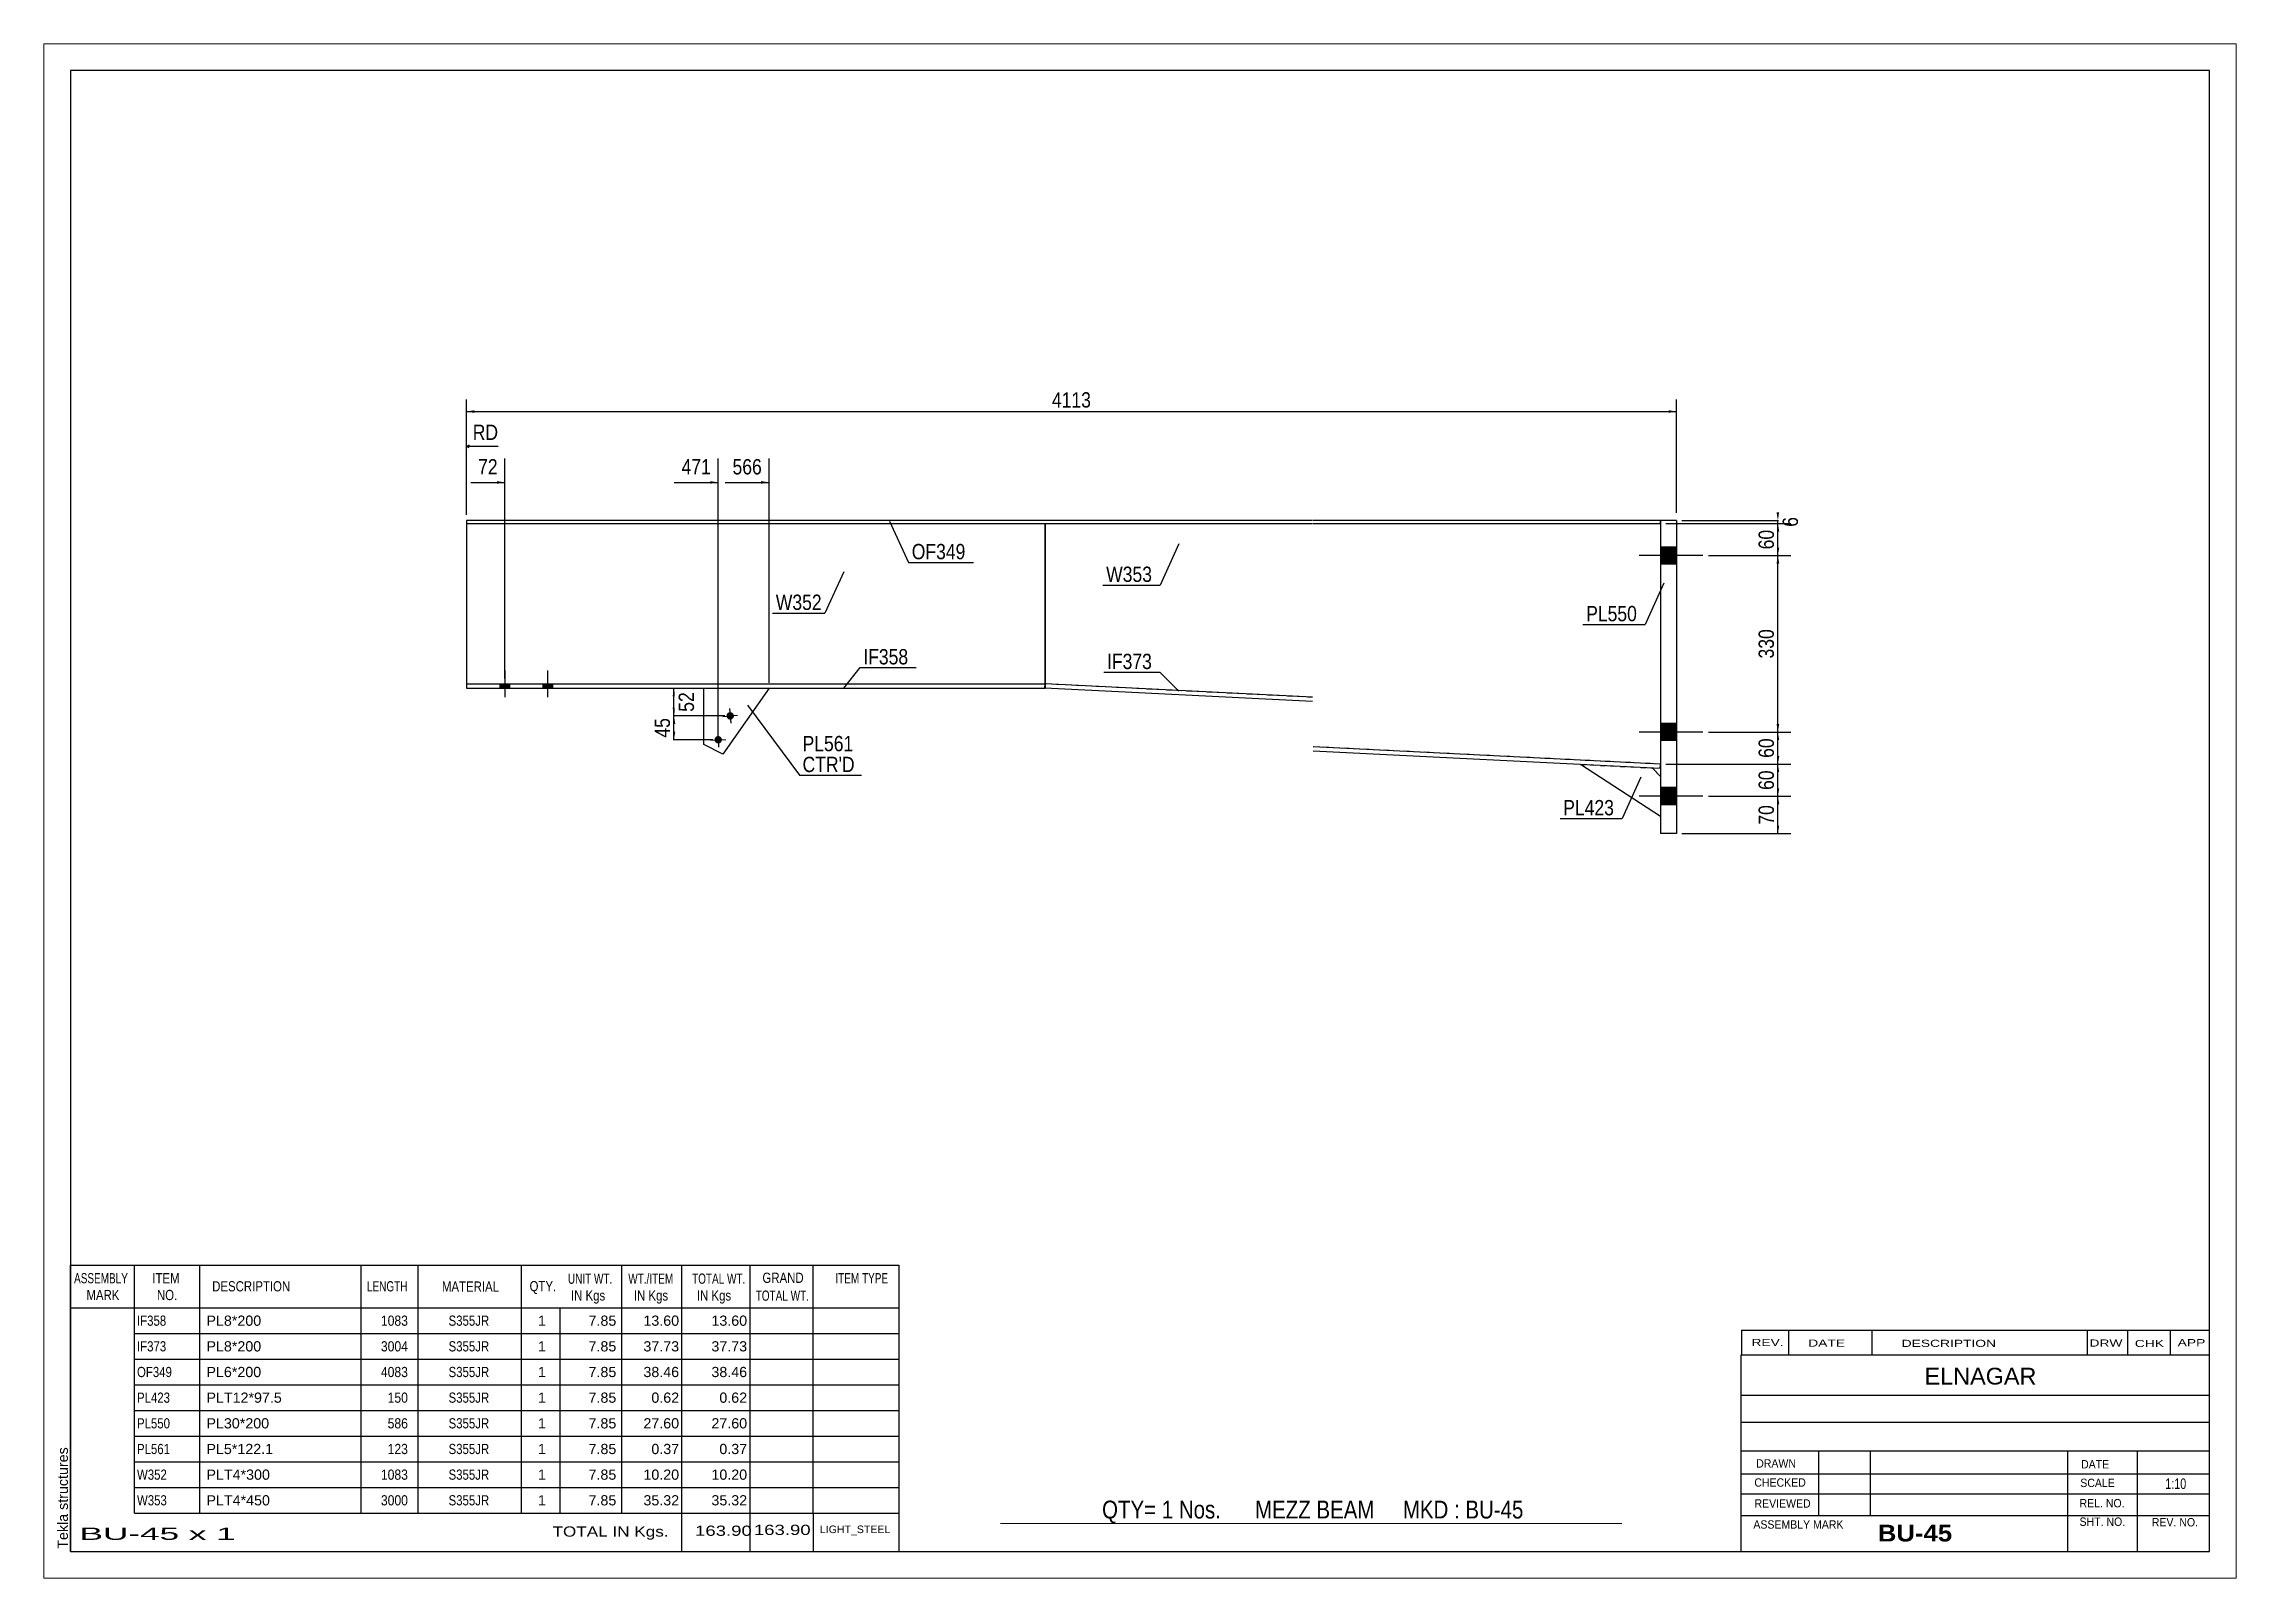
# Paper-space layout 'Layout1' of a CAD drawing. Header units: millimetres. Extents: x 0 to 410, y 0 to 287.
# The model-space entities are those that its viewports show. They can reach past a viewport. Long polylines and large blocks are cut down to what shows.
import ezdxf

# ---------------------------------------------------------------- set-up
doc = ezdxf.new("R2010")
doc.units = ezdxf.units.MM
doc.linetypes.add('DXK_LINE_DOT1', pattern=[1.8814, 0.9407, -0.9407])
doc.layers.add('Viewport layer', color=7, linetype='Continuous', plot=False)
doc.styles.add('Arial', font='ARIAL.TTF', dxfattribs={"height": 0.2})
doc.styles.add('Arial Bold', font='ARIALBD.TTF', dxfattribs={"height": 0.2})
doc.styles.add('Arial Narrow', font='ARIALN.TTF', dxfattribs={"height": 0.2})

# ---------------------------------------------------------------- blocks, each defined once
blk = doc.blocks.new('Unknown-627318083-1211')
at = {"color": 5, "linetype": 'Continuous'}
for p, q in [((325.98, 100.73), (-74.02, 100.73)), ((-74.02, 100.73), (-74.02, -176.27)), ((325.98, -176.27), (325.98, 100.73)), ((-74.02, -176.27), (325.98, -176.27))]:
    blk.add_line(p, q, dxfattribs=at)
at = {"color": 174, "linetype": 'Continuous', "style": 'Arial'}
blk.add_text('Tekla structures', height=1.9102, rotation=90, dxfattribs=at).set_placement((-74.52, -175.77))
blk = doc.blocks.new('Part-627318083-1279 - 1232')
at = {"color": 2, "linetype": 'Continuous'}
for p, q in [((0, 16.6), (0, 16)), ((158.25, 16.6), (0, 16.6)), ((223.33, 16.6), (158.35, 16.6)), ((223.33, 16), (223.33, 16.6)), ((0, 16), (158.25, 16)), ((158.35, 16), (223.33, 16))]:
    blk.add_line(p, q, dxfattribs=at)
blk = doc.blocks.new('Part-627318083-1301 - 1232')
at = {"color": 2, "linetype": 'Continuous'}
blk.add_line((108.25, -14), (108.25, 16), dxfattribs=at)
at = {"color": 7, "linetype": 'DXK_LINE_DOT1'}
for p, q in [((108.25, 16), (158.25, 16)), ((158.35, 16), (223.33, 16)), ((223.33, 16), (223.33, -29)), ((158.25, -16.5), (108.25, -14)), ((223.33, -29), (158.35, -25.75))]:
    blk.add_line(p, q, dxfattribs=at)
blk = doc.blocks.new('Part-627318083-1323 - 1232')
at = {"color": 2, "linetype": 'Continuous'}
for p, q in [((0, -14), (0, -14.8)), ((0, -14), (108.25, -14)), ((0, -14.8), (108.25, -14.8)), ((108.25, -14), (108.25, -14.8))]:
    blk.add_line(p, q, dxfattribs=at)
blk = doc.blocks.new('Part-627318083-1345 - 1232')
at = {"color": 2, "linetype": 'Continuous'}
for p, q in [((108.21, -14.8), (108.25, -14)), ((158.25, -17.3), (108.21, -14.8)), ((158.25, -16.5), (108.25, -14)), ((223.33, -29), (158.35, -25.75)), ((223.29, -29.8), (158.35, -26.55)), ((223.29, -29.8), (223.33, -29))]:
    blk.add_line(p, q, dxfattribs=at)
blk = doc.blocks.new('Part-627318083-1367 - 1232')
at = {"color": 2, "linetype": 'Continuous'}
for p, q in [((226.33, 16.6), (223.33, 16.6)), ((223.33, 16.6), (223.33, -42)), ((226.33, 16.6), (226.33, -42)), ((226.33, -42), (223.33, -42))]:
    blk.add_line(p, q, dxfattribs=at)
blk = doc.blocks.new('Part-627318083-1389 - 1232')
at = {"color": 2, "linetype": 'Continuous'}
for p, q in [((223.33, -38.8), (208.35, -29.05)), ((221.83, -29.73), (223.33, -31.3))]:
    blk.add_line(p, q, dxfattribs=at)
at = {"color": 7, "linetype": 'DXK_LINE_DOT1'}
for p, q in [((208.35, -29.05), (221.83, -29.73)), ((223.33, -31.3), (223.33, -38.8))]:
    blk.add_line(p, q, dxfattribs=at)
blk = doc.blocks.new('Part-627318083-1442 - 1232')
at = {"color": 2, "linetype": 'Continuous'}
for p, q in [((44.42, -25.34), (44.42, -14.8)), ((56.63, -14.8), (47.99, -27.13)), ((47.99, -27.13), (44.42, -25.34))]:
    blk.add_line(p, q, dxfattribs=at)
at = {"color": 7, "linetype": 'DXK_LINE_DOT1'}
blk.add_line((44.42, -14.8), (56.63, -14.8), dxfattribs=at)
blk = doc.blocks.new('Part-627318083-1458 - 1232')
at = {"color": 2, "linetype": 'Continuous'}
for p, q in [((0, 16), (0, -14)), ((108.25, 16), (108.25, -14))]:
    blk.add_line(p, q, dxfattribs=at)
at = {"color": 7, "linetype": 'DXK_LINE_DOT1'}
for p, q in [((0, 16), (108.25, 16)), ((0, -14), (108.25, -14))]:
    blk.add_line(p, q, dxfattribs=at)
blk = doc.blocks.new('Bolt-627318083-1459 - 1232')
at = {"linetype": 'Continuous'}
for points in [[(6.35, -14.8), (8.15, -14.8), (8.15, -14), (6.35, -14)], [(6.35, -14.8), (8.15, -14.8), (8.15, -14), (6.35, -14)], [(14.35, -14.8), (16.15, -14.8), (16.15, -14), (14.35, -14)], [(14.35, -14.8), (16.15, -14.8), (16.15, -14), (14.35, -14)]]:
    blk.add_hatch(color=3, dxfattribs=at).paths.add_polyline_path(points)
at = {"color": 3, "linetype": 'Continuous'}
for p, q in [((7.25, -16.46), (7.25, -11.46)), ((7.25, -16.46), (7.25, -11.46)), ((15.25, -16.46), (15.25, -11.46)), ((15.25, -16.46), (15.25, -11.46)), ((6.35, -14.8), (6.35, -14)), ((6.35, -14.8), (6.35, -14)), ((8.15, -14.8), (8.15, -14)), ((8.15, -14.8), (8.15, -14)), ((14.35, -14.8), (14.35, -14)), ((14.35, -14.8), (14.35, -14)), ((16.15, -14.8), (16.15, -14)), ((16.15, -14.8), (16.15, -14))]:
    blk.add_line(p, q, dxfattribs=at)
blk = doc.blocks.new('Bolt-627318083-1460 - 1232')
at = {"linetype": 'Continuous'}
for points in [[(223.33, 11.6), (223.33, 8.4), (226.33, 8.4), (226.33, 11.6)], [(223.33, 11.6), (223.33, 8.4), (226.33, 8.4), (226.33, 11.6)], [(223.33, -21.4), (223.33, -24.6), (226.33, -24.6), (226.33, -21.4)], [(223.33, -21.4), (223.33, -24.6), (226.33, -24.6), (226.33, -21.4)], [(223.33, -33.4), (223.33, -36.6), (226.33, -36.6), (226.33, -33.4)], [(223.33, -33.4), (223.33, -36.6), (226.33, -36.6), (226.33, -33.4)]]:
    blk.add_hatch(color=3, dxfattribs=at).paths.add_polyline_path(points)
at = {"color": 3, "linetype": 'Continuous'}
for p, q in [((231.23, 10), (219.33, 10)), ((231.23, 10), (219.33, 10)), ((226.33, 11.6), (223.33, 11.6)), ((226.33, 11.6), (223.33, 11.6)), ((226.33, 8.4), (223.33, 8.4)), ((226.33, 8.4), (223.33, 8.4)), ((231.23, -23), (219.33, -23)), ((231.23, -23), (219.33, -23)), ((226.33, -21.4), (223.33, -21.4)), ((226.33, -21.4), (223.33, -21.4)), ((226.33, -24.6), (223.33, -24.6)), ((226.33, -24.6), (223.33, -24.6)), ((231.23, -35), (219.33, -35)), ((231.23, -35), (219.33, -35)), ((226.33, -33.4), (223.33, -33.4)), ((226.33, -33.4), (223.33, -33.4)), ((226.33, -36.6), (223.33, -36.6)), ((226.33, -36.6), (223.33, -36.6))]:
    blk.add_line(p, q, dxfattribs=at)
blk = doc.blocks.new('Bolt-627318083-1461 - 1232')
at = {"linetype": 'Continuous'}
blk.add_hatch(color=3, dxfattribs=at).paths.add_polyline_path([(50.03, -19.92, -1), (48.64, -20.03, -1)])
at = {"color": 3, "linetype": 'Continuous'}
for p, q in [((47.94, -20.09), (50.73, -19.86)), ((49.22, -18.58), (49.45, -21.37))]:
    blk.add_line(p, q, dxfattribs=at)
blk = doc.blocks.new('Bolt-627318083-1462 - 1232')
at = {"linetype": 'Continuous'}
blk.add_hatch(color=3, dxfattribs=at).paths.add_polyline_path([(47.8, -24.41, -1), (46.4, -24.48, -1)])
at = {"color": 3, "linetype": 'Continuous'}
for p, q in [((45.7, -24.51), (48.5, -24.38)), ((47.04, -23.05), (47.16, -25.84))]:
    blk.add_line(p, q, dxfattribs=at)
blk = doc.blocks.new('StraightDimension-627318083-1712 - 1232')
at = {"linetype": 'Continuous'}
for points in [[(38.57, -16.3), (38.82, -14.8), (39.07, -16.3)], [(39.07, -18.47), (38.82, -19.97), (38.57, -18.47)]]:
    blk.add_hatch(color=7, dxfattribs=at).paths.add_polyline_path(points)
at = {"color": 7, "linetype": 'Continuous'}
for p, q in [((34.42, -14.8), (41.07, -14.8)), ((38.82, -19.97), (38.82, -14.8)), ((48.34, -19.97), (36.42, -19.97))]:
    blk.add_line(p, q, dxfattribs=at)
at = {"color": 0}
blk.add_wipeout([(43.17, -14.96), (38.97, -14.96), (38.97, -19.81), (43.17, -19.81)], dxfattribs=at)
at = {"color": 3, "style": 'Arial Narrow'}
blk.add_text('52', height=2.863, rotation=90.0002, dxfattribs=at).set_placement((42.57, -19.21))
blk = doc.blocks.new('StraightDimension-627318083-1598 - 1232')
at = {"linetype": 'Continuous'}
for points in [[(1.5, 36.7), (0, 36.95), (1.5, 37.2)], [(224.83, 37.2), (226.33, 36.95), (224.83, 36.7)]]:
    blk.add_hatch(color=7, dxfattribs=at).paths.add_polyline_path(points)
at = {"color": 7, "linetype": 'Continuous'}
for p, q in [((0, 17.6), (0, 39.2)), ((0, 36.95), (226.33, 36.95)), ((226.33, 18), (226.33, 39.2))]:
    blk.add_line(p, q, dxfattribs=at)
at = {"color": 0}
blk.add_wipeout([(117.42, 37.1), (117.42, 41.3), (108.91, 41.3), (108.91, 37.1)], dxfattribs=at)
at = {"color": 3, "style": 'Arial Narrow'}
blk.add_text('4113', height=2.863, dxfattribs=at).set_placement((109.51, 37.7))
blk = doc.blocks.new('StraightDimension-627318083-1713 - 1232')
at = {"linetype": 'Continuous'}
for points in [[(38.57, -21.47), (38.82, -19.97), (39.07, -21.47)], [(39.07, -22.95), (38.82, -24.45), (38.57, -22.95)]]:
    blk.add_hatch(color=7, dxfattribs=at).paths.add_polyline_path(points)
at = {"color": 7, "linetype": 'Continuous'}
for p, q in [((48.34, -19.97), (36.57, -19.97)), ((38.82, -24.45), (38.82, -19.97)), ((46.1, -24.45), (36.57, -24.45))]:
    blk.add_line(p, q, dxfattribs=at)
at = {"color": 0}
blk.add_wipeout([(38.67, -19.78), (34.47, -19.78), (34.47, -24.64), (38.67, -24.64)], dxfattribs=at)
at = {"color": 3, "style": 'Arial Narrow'}
blk.add_text('45', height=2.863, rotation=90.0002, dxfattribs=at).set_placement((38.07, -24.04))
blk = doc.blocks.new('StraightDimension-627318083-2581 - 1232')
at = {"linetype": 'Continuous'}
for points in [[(245.03, -36.5), (245.28, -35), (245.53, -36.5)], [(245.53, -40.5), (245.28, -42), (245.03, -40.5)]]:
    blk.add_hatch(color=7, dxfattribs=at).paths.add_polyline_path(points)
at = {"color": 7, "linetype": 'Continuous'}
for p, q in [((232.33, -35), (247.68, -35)), ((245.28, -42), (245.28, -35)), ((227.33, -42), (247.68, -42))]:
    blk.add_line(p, q, dxfattribs=at)
at = {"color": 0}
blk.add_wipeout([(245.13, -36.07), (240.93, -36.07), (240.93, -40.93), (245.13, -40.93)], dxfattribs=at)
at = {"color": 3, "style": 'Arial Narrow'}
blk.add_text('70', height=2.863, rotation=90.0002, dxfattribs=at).set_placement((244.53, -40.33))
blk = doc.blocks.new('StraightDimension-627318083-1802 - 1232')
at = {"linetype": 'Continuous'}
blk.add_hatch(color=7, dxfattribs=at).paths.add_polyline_path([(55.13, 23.94), (56.63, 23.69), (55.13, 23.44)])
at = {"color": 7, "linetype": 'Continuous'}
for p, q in [((56.63, -13.8), (56.63, 28.19)), ((48.4, 23.69), (56.63, 23.69))]:
    blk.add_line(p, q, dxfattribs=at)
at = {"color": 0}
blk.add_wipeout([(55.86, 24.59), (55.86, 28.79), (49.17, 28.79), (49.17, 24.59)], dxfattribs=at)
at = {"color": 3, "style": 'Arial Narrow'}
blk.add_text('566', height=2.863, dxfattribs=at).set_placement((49.77, 25.19))
blk = doc.blocks.new('StraightDimension-627318083-1803 - 1232')
at = {"linetype": 'Continuous'}
blk.add_hatch(color=7, dxfattribs=at).paths.add_polyline_path([(45.6, 23.94), (47.1, 23.69), (45.6, 23.44)])
at = {"color": 7, "linetype": 'Continuous'}
for p, q in [((47.1, -23.45), (47.1, 28.19)), ((38.87, 23.69), (47.1, 23.69))]:
    blk.add_line(p, q, dxfattribs=at)
at = {"color": 0}
blk.add_wipeout([(46.32, 24.59), (46.32, 28.79), (39.64, 28.79), (39.64, 24.59)], dxfattribs=at)
at = {"color": 3, "style": 'Arial Narrow'}
blk.add_text('471', height=2.863, dxfattribs=at).set_placement((40.24, 25.19))
blk = doc.blocks.new('StraightDimension-627318083-1804 - 1232')
at = {"linetype": 'Continuous'}
blk.add_hatch(color=7, dxfattribs=at).paths.add_polyline_path([(5.72, 23.94), (7.22, 23.69), (5.72, 23.44)])
at = {"color": 7, "linetype": 'Continuous'}
for p, q in [((7.22, -13), (7.22, 28.19)), ((0.82, 23.69), (7.22, 23.69))]:
    blk.add_line(p, q, dxfattribs=at)
at = {"color": 0, "linetype": 'Continuous'}
blk.add_wipeout([(6.53, 31.04), (6.53, 35.24), (0.59, 35.24), (0.59, 31.04)], dxfattribs=at)
at = {"color": 3, "linetype": 'Continuous', "style": 'Arial Narrow'}
blk.add_text('RD', height=2.863, dxfattribs=at).set_placement((1.19, 31.64))
at = {"color": 0}
blk.add_wipeout([(6.45, 24.59), (6.45, 28.79), (1.59, 28.79), (1.59, 24.59)], dxfattribs=at)
at = {"color": 7, "linetype": 'Continuous'}
for p, q in [((0, 17.6), (0, 34.94)), ((0.5, 30.69), (0, 30.44)), ((0.5, 30.19), (0, 30.44)), ((5.93, 30.44), (0, 30.44))]:
    blk.add_line(p, q, dxfattribs=at)
at = {"color": 3, "style": 'Arial Narrow'}
blk.add_text('72', height=2.863, dxfattribs=at).set_placement((2.19, 25.19))
blk = doc.blocks.new('StraightDimension-627318083-2576 - 1232')
at = {"linetype": 'Continuous'}
for points in [[(245.53, 18.1), (245.28, 16.6), (245.03, 18.1)], [(245.03, 14.5), (245.28, 16), (245.53, 14.5)]]:
    blk.add_hatch(color=7, dxfattribs=at).paths.add_polyline_path(points)
at = {"color": 7, "linetype": 'Continuous'}
for p, q in [((227.33, 16.6), (247.53, 16.6)), ((245.28, 16), (245.28, 16.6)), ((224.33, 16), (247.53, 16))]:
    blk.add_line(p, q, dxfattribs=at)
at = {"color": 0}
blk.add_wipeout([(249.63, 17.81), (245.43, 17.81), (245.43, 14.79), (249.63, 14.79)], dxfattribs=at)
at = {"color": 3, "style": 'Arial Narrow'}
blk.add_text('6', height=2.86, rotation=90.0002, dxfattribs=at).set_placement((249.03, 15.39))
blk = doc.blocks.new('StraightDimension-627318083-2577 - 1232')
at = {"linetype": 'Continuous'}
for points in [[(245.03, 14.5), (245.28, 16), (245.53, 14.5)], [(245.53, 11.5), (245.28, 10), (245.03, 11.5)]]:
    blk.add_hatch(color=7, dxfattribs=at).paths.add_polyline_path(points)
at = {"color": 7, "linetype": 'Continuous'}
for p, q in [((224.33, 16), (247.68, 16)), ((245.28, 10), (245.28, 16)), ((232.33, 10), (247.68, 10))]:
    blk.add_line(p, q, dxfattribs=at)
at = {"color": 0}
blk.add_wipeout([(245.13, 15.43), (240.93, 15.43), (240.93, 10.57), (245.13, 10.57)], dxfattribs=at)
at = {"color": 3, "style": 'Arial Narrow'}
blk.add_text('60', height=2.863, rotation=90.0002, dxfattribs=at).set_placement((244.53, 11.17))
blk = doc.blocks.new('StraightDimension-627318083-2578 - 1232')
at = {"linetype": 'Continuous'}
for points in [[(245.03, 8.5), (245.28, 10), (245.53, 8.5)], [(245.53, -21.5), (245.28, -23), (245.03, -21.5)]]:
    blk.add_hatch(color=7, dxfattribs=at).paths.add_polyline_path(points)
at = {"color": 7, "linetype": 'Continuous'}
for p, q in [((232.33, 10), (247.68, 10)), ((245.28, -23), (245.28, 10)), ((232.33, -23), (247.68, -23))]:
    blk.add_line(p, q, dxfattribs=at)
at = {"color": 0}
blk.add_wipeout([(245.13, -3.16), (240.93, -3.16), (240.93, -9.84), (245.13, -9.84)], dxfattribs=at)
at = {"color": 3, "style": 'Arial Narrow'}
blk.add_text('330', height=2.863, rotation=90.0002, dxfattribs=at).set_placement((244.53, -9.24))
blk = doc.blocks.new('StraightDimension-627318083-2579 - 1232')
at = {"linetype": 'Continuous'}
for points in [[(245.03, -24.5), (245.28, -23), (245.53, -24.5)], [(245.53, -27.5), (245.28, -29), (245.03, -27.5)]]:
    blk.add_hatch(color=7, dxfattribs=at).paths.add_polyline_path(points)
at = {"color": 7, "linetype": 'Continuous'}
for p, q in [((232.33, -23), (247.68, -23)), ((245.28, -29), (245.28, -23)), ((224.33, -29), (247.68, -29))]:
    blk.add_line(p, q, dxfattribs=at)
at = {"color": 0}
blk.add_wipeout([(245.13, -23.57), (240.93, -23.57), (240.93, -28.43), (245.13, -28.43)], dxfattribs=at)
at = {"color": 3, "style": 'Arial Narrow'}
blk.add_text('60', height=2.863, rotation=90.0002, dxfattribs=at).set_placement((244.53, -27.83))
blk = doc.blocks.new('StraightDimension-627318083-2580 - 1232')
at = {"linetype": 'Continuous'}
for points in [[(245.03, -30.5), (245.28, -29), (245.53, -30.5)], [(245.53, -33.5), (245.28, -35), (245.03, -33.5)]]:
    blk.add_hatch(color=7, dxfattribs=at).paths.add_polyline_path(points)
at = {"color": 7, "linetype": 'Continuous'}
for p, q in [((224.33, -29), (247.68, -29)), ((245.28, -35), (245.28, -29)), ((232.33, -35), (247.68, -35))]:
    blk.add_line(p, q, dxfattribs=at)
at = {"color": 0}
blk.add_wipeout([(245.13, -29.57), (240.93, -29.57), (240.93, -34.43), (245.13, -34.43)], dxfattribs=at)
at = {"color": 3, "style": 'Arial Narrow'}
blk.add_text('60', height=2.863, rotation=90.0002, dxfattribs=at).set_placement((244.53, -33.83))
blk = doc.blocks.new('CBS_BOM-627318083-2619')
at = {"color": 7, "linetype": 'Continuous'}
for p, q in [((-74.05, -130.7), (-74.05, -122.7)), ((-74.05, -122.7), (80.87, -122.7)), ((-62.05, -130.7), (-62.05, -122.7)), ((-49.86, -130.7), (-49.86, -122.7)), ((-19.7, -130.7), (-19.7, -122.7)), ((-9.02, -130.7), (-9.02, -122.7)), ((10.3, -130.7), (10.3, -122.7)), ((29.1, -130.7), (29.1, -122.7)), ((40.31, -130.7), (40.31, -122.7)), ((53.1, -130.7), (53.1, -122.7)), ((64.85, -130.7), (64.85, -122.7)), ((80.87, -122.71), (80.86, -130.69)), ((-74.05, -130.7), (80.87, -130.7)), ((-74.05, -135.5), (-74.05, -130.7)), ((-62.05, -135.5), (-62.05, -130.7)), ((-49.86, -135.5), (-49.86, -130.7)), ((-19.7, -135.5), (-19.7, -130.7)), ((-9.02, -135.5), (-9.02, -130.7)), ((10.3, -135.5), (10.3, -130.7)), ((17.56, -135.5), (17.56, -130.7)), ((29.1, -135.5), (29.1, -130.7)), ((40.31, -135.5), (40.31, -130.7)), ((53.1, -135.5), (53.1, -130.7)), ((64.86, -135.5), (64.86, -130.7)), ((80.87, -130.7), (80.87, -135.5)), ((-74.05, -140.3), (-74.05, -135.5)), ((-62.05, -135.5), (80.87, -135.5)), ((-62.05, -140.3), (-62.05, -135.5)), ((-49.86, -140.3), (-49.86, -135.5)), ((-19.7, -140.3), (-19.7, -135.5)), ((-9.02, -140.3), (-9.02, -135.5)), ((10.3, -140.3), (10.3, -135.5)), ((17.56, -140.3), (17.56, -135.5)), ((29.1, -140.3), (29.1, -135.5)), ((40.31, -140.3), (40.31, -135.5)), ((53.1, -140.3), (53.1, -135.5)), ((64.86, -140.3), (64.86, -135.5)), ((80.87, -135.5), (80.87, -140.3)), ((-74.05, -145.1), (-74.05, -140.3)), ((-62.05, -140.3), (80.87, -140.3)), ((-62.05, -145.1), (-62.05, -140.3)), ((-49.86, -145.1), (-49.86, -140.3)), ((-19.7, -145.1), (-19.7, -140.3)), ((-9.02, -145.1), (-9.02, -140.3)), ((10.3, -145.1), (10.3, -140.3)), ((17.56, -145.1), (17.56, -140.3)), ((29.1, -145.1), (29.1, -140.3)), ((40.31, -145.1), (40.31, -140.3)), ((53.1, -145.1), (53.1, -140.3)), ((64.86, -145.1), (64.86, -140.3)), ((80.87, -140.3), (80.87, -145.1)), ((-74.05, -149.9), (-74.05, -145.1)), ((-62.05, -145.1), (80.87, -145.1)), ((-62.05, -149.9), (-62.05, -145.1)), ((-49.86, -149.9), (-49.86, -145.1)), ((-19.7, -149.9), (-19.7, -145.1)), ((-9.02, -149.9), (-9.02, -145.1)), ((10.3, -149.9), (10.3, -145.1)), ((17.56, -149.9), (17.56, -145.1)), ((29.1, -149.9), (29.1, -145.1)), ((40.31, -149.9), (40.31, -145.1)), ((53.1, -149.9), (53.1, -145.1)), ((64.86, -149.9), (64.86, -145.1)), ((80.87, -145.1), (80.87, -149.9)), ((-74.05, -154.7), (-74.05, -149.9)), ((-62.05, -149.9), (80.87, -149.9)), ((-62.05, -154.7), (-62.05, -149.9)), ((-49.86, -154.7), (-49.86, -149.9)), ((-19.7, -154.7), (-19.7, -149.9)), ((-9.02, -154.7), (-9.02, -149.9)), ((10.3, -154.7), (10.3, -149.9)), ((17.56, -154.7), (17.56, -149.9)), ((29.1, -154.7), (29.1, -149.9)), ((40.31, -154.7), (40.31, -149.9)), ((53.1, -154.7), (53.1, -149.9)), ((64.86, -154.7), (64.86, -149.9)), ((80.87, -149.9), (80.87, -154.7)), ((-74.05, -159.5), (-74.05, -154.7)), ((-62.05, -154.7), (80.87, -154.7)), ((-62.05, -159.5), (-62.05, -154.7)), ((-49.86, -159.5), (-49.86, -154.7)), ((-19.7, -159.5), (-19.7, -154.7)), ((-9.02, -159.5), (-9.02, -154.7)), ((10.3, -159.5), (10.3, -154.7)), ((17.56, -159.5), (17.56, -154.7)), ((29.1, -159.5), (29.1, -154.7)), ((40.31, -159.5), (40.31, -154.7)), ((53.1, -159.5), (53.1, -154.7)), ((64.86, -159.5), (64.86, -154.7)), ((80.87, -154.7), (80.87, -159.5)), ((-74.05, -164.3), (-74.05, -159.5)), ((-62.05, -159.5), (80.87, -159.5)), ((-62.05, -164.3), (-62.05, -159.5)), ((-49.86, -164.3), (-49.86, -159.5)), ((-19.7, -164.3), (-19.7, -159.5)), ((-9.02, -164.3), (-9.02, -159.5)), ((10.3, -164.3), (10.3, -159.5)), ((17.56, -164.3), (17.56, -159.5)), ((29.1, -164.3), (29.1, -159.5)), ((40.31, -164.3), (40.31, -159.5)), ((53.1, -164.3), (53.1, -159.5)), ((64.86, -164.3), (64.86, -159.5)), ((80.87, -159.5), (80.87, -164.3)), ((-74.05, -169.1), (-74.05, -164.3)), ((-62.05, -164.3), (80.87, -164.3)), ((-62.05, -169.1), (-62.05, -164.3)), ((-49.86, -169.1), (-49.86, -164.3)), ((-19.7, -169.1), (-19.7, -164.3)), ((-9.02, -169.1), (-9.02, -164.3)), ((10.3, -169.1), (10.3, -164.3)), ((17.56, -169.1), (17.56, -164.3)), ((29.1, -169.1), (29.1, -164.3)), ((40.31, -169.1), (40.31, -164.3)), ((53.1, -169.1), (53.1, -164.3)), ((64.86, -169.1), (64.86, -164.3)), ((80.87, -164.3), (80.87, -169.1)), ((-74.05, -176.3), (-74.05, -169.12)), ((-62.05, -169.1), (80.87, -169.1)), ((40.31, -176.3), (40.31, -169.12)), ((53.1, -176.3), (53.1, -169.12)), ((64.9, -176.3), (64.9, -169.12)), ((80.87, -169.1), (80.87, -176.3)), ((-74.05, -176.3), (80.87, -176.3))]:
    blk.add_line(p, q, dxfattribs=at)
at = {"color": 3, "linetype": 'Continuous', "style": 'Arial'}
for s, height, width, p in [('ASSEMBLY', 1.91, 0.7, (-73.37, -126.12)), ('ITEM', 1.91, 0.8, (-58.73, -126.12)), ('DESCRIPTION', 1.9102, 0.8, (-47.54, -127.63)), ('LENGTH', 1.91, 0.7, (-18.59, -127.63)), ('MATERIAL', 1.91, 0.8, (-4.57, -127.68)), ('QTY.', 1.91, 0.8, (11.82, -127.6)), ('UNIT WT.', 1.91, 0.7, (18.99, -126.2)), ('WT./ITEM', 1.91, 0.7, (30.28, -126.2)), ('TOTAL WT.', 1.91, 0.7, (42.21, -126.2)), ('GRAND', 1.91, 0.8, (55.37, -126.04)), ('ITEM TYPE', 1.91, 0.7, (69.01, -126.12)), ('MARK', 1.91, 0.8, (-71.05, -129.26)), ('NO.', 1.91, 0.8, (-57.87, -129.26)), ('IN Kgs', 1.91, 0.8, (19.56, -129.34)), ('IN Kgs', 1.91, 0.8, (31.32, -129.34)), ('IN Kgs', 1.91, 0.8, (43.11, -129.34)), ('TOTAL WT.', 1.91, 0.7, (54.11, -129.38))]:
    blk.add_text(s, height=height, dxfattribs=dict(at, width=width)).set_placement(p)
at = {"color": 7, "linetype": 'Continuous', "style": 'Arial'}
for s, width, p in [('IF358', 0.8, (-61.6, -134.06)), ('1083', 0.85, (-15.98, -134.06)), ('S355JR', 0.8, (-3.33, -134.06)), ('IF373', 0.8, (-61.6, -138.86)), ('3004', 0.85, (-15.98, -138.86)), ('S355JR', 0.8, (-3.33, -138.86)), ('OF349', 0.8, (-61.6, -143.66)), ('4083', 0.85, (-15.98, -143.66)), ('S355JR', 0.8, (-3.33, -143.66)), ('PL423', 0.8, (-61.6, -148.46)), ('150', 0.85, (-14.72, -148.46)), ('S355JR', 0.8, (-3.33, -148.46)), ('PL550', 0.8, (-61.6, -153.26)), ('586', 0.85, (-14.72, -153.26)), ('S355JR', 0.8, (-3.33, -153.26)), ('PL561', 0.8, (-61.6, -158.06)), ('123', 0.85, (-14.72, -158.06)), ('S355JR', 0.8, (-3.33, -158.06)), ('W352', 0.8, (-61.6, -162.86)), ('1083', 0.85, (-15.98, -162.86)), ('S355JR', 0.8, (-3.33, -162.86)), ('W353', 0.8, (-61.6, -167.66)), ('3000', 0.85, (-15.98, -167.66)), ('S355JR', 0.8, (-3.33, -167.66))]:
    blk.add_text(s, height=1.91, dxfattribs=dict(at, width=width)).set_placement(p)
for s, p in [('PL8*200', (-48.61, -134.06)), ('1', (13.39, -134.06)), ('7.85', (22.85, -134.06)), ('13.60', (33.11, -134.06)), ('13.60', (45.83, -134.06)), ('PL8*200', (-48.61, -138.86)), ('1', (13.39, -138.86)), ('7.85', (22.85, -138.86)), ('37.73', (33.11, -138.86)), ('37.73', (45.83, -138.86)), ('PL6*200', (-48.61, -143.66)), ('1', (13.39, -143.66)), ('7.85', (22.85, -143.66)), ('38.46', (33.11, -143.66)), ('38.46', (45.83, -143.66)), ('PLT12*97.5', (-48.61, -148.46)), ('1', (13.39, -148.46)), ('7.85', (22.85, -148.46)), ('0.62', (34.6, -148.46)), ('0.62', (47.31, -148.46)), ('PL30*200', (-48.61, -153.26)), ('1', (13.39, -153.26)), ('7.85', (22.85, -153.26)), ('27.60', (33.11, -153.26)), ('27.60', (45.83, -153.26)), ('PL5*122.1', (-48.61, -158.06)), ('1', (13.39, -158.06)), ('7.85', (22.85, -158.06)), ('0.37', (34.6, -158.06)), ('0.37', (47.31, -158.06)), ('PLT4*300', (-48.61, -162.86)), ('1', (13.39, -162.86)), ('7.85', (22.85, -162.86)), ('10.20', (33.11, -162.86)), ('10.20', (45.83, -162.86)), ('PLT4*450', (-48.61, -167.66)), ('1', (13.39, -167.66)), ('7.85', (22.85, -167.66)), ('35.32', (33.11, -167.66)), ('35.32', (45.83, -167.66))]:
    blk.add_text(s, height=1.91, dxfattribs=at).set_placement(p)
at = {"color": 6, "linetype": 'Continuous', "style": 'Arial'}
for s, height, width, p in [('BU-45 x 1', 2.292, 2.05, (-72.33, -174.11)), ('TOTAL IN Kgs.', 1.9102, 1.2, (16.11, -173.5)), ('163.90', 1.91, 1.3, (42.77, -173.35)), ('163.90', 1.91, 1.3, (53.77, -173.19))]:
    blk.add_text(s, height=height, dxfattribs=dict(at, width=width)).set_placement(p)
blk.add_text('LIGHT_STEEL', height=1.4135, dxfattribs=at).set_placement((66.12, -172.84))
blk = doc.blocks.new('CBS_CALLOFF-627318083-2620')
at = {"color": 7, "linetype": 'Continuous'}
blk.add_line((99.86, -171), (216.09, -171.02), dxfattribs=at)
at = {"color": 3, "linetype": 'Continuous', "style": 'Arial Narrow'}
blk.add_text('QTY= 1 Nos.      MEZZ BEAM     MKD : BU-45', height=3.3405, dxfattribs=at).set_placement((118.89, -170.11))
blk = doc.blocks.new('CBS_NAME_BLOG-627318083-2621')
at = {"color": 7, "linetype": 'Continuous'}
for p, q in [((238.38, -139.52), (325.9, -139.52)), ((238.38, -176.22), (238.38, -139.52)), ((238.39, -147.05), (325.9, -147.05)), ((238.46, -152.11), (325.98, -152.11)), ((238.38, -157.48), (325.9, -157.48)), ((252.91, -169.58), (252.91, -157.49)), ((262.59, -169.56), (262.59, -157.49)), ((299.51, -176.22), (299.51, -157.49)), ((312.56, -176.22), (312.56, -157.48)), ((238.39, -161.78), (325.98, -161.76)), ((238.38, -165.52), (325.9, -165.52)), ((238.38, -169.57), (325.9, -169.57)), ((238.38, -176.27), (325.98, -176.27))]:
    blk.add_line(p, q, dxfattribs=at)
at = {"color": 3, "linetype": 'Continuous', "style": 'Arial'}
blk.add_text('ELNAGAR', height=3.133, dxfattribs=at).set_placement((272.71, -145.05))
at = {"color": 3, "linetype": 'Continuous'}
for s, height, style, width, p in [('DRAWN', 1.566, 'Arial', 0.9, (241.22, -160.59)), ('DATE', 1.566, 'Arial', 0.9, (301.98, -160.75)), ('CHECKED', 1.566, 'Arial', 0.9, (240.87, -164.16)), ('SCALE', 1.566, 'Arial', 0.9, (301.83, -164.23)), ('1:10', 1.957, 'Arial Narrow', 0.9, (317.72, -164.58)), ('REVIEWED', 1.566, 'Arial', 0.9, (240.9, -168.08)), ('REL. NO.', 1.566, 'Arial', 0.9, (301.69, -168.03)), ('ASSEMBLY MARK', 1.5663, 'Arial', 0.9, (240.69, -172.01)), ('BU-45', 3.131, 'Arial Bold', 1.1, (263.96, -174.41)), ('SHT. NO.', 1.566, 'Arial', 0.9, (301.69, -171.49)), ('REV. NO.', 1.566, 'Arial', 0.9, (315.21, -171.59))]:
    blk.add_text(s, height=height, dxfattribs=dict(at, style=style, width=width)).set_placement(p)
blk = doc.blocks.new('CBS_REVISION-627318083-2622')
at = {"color": 7, "linetype": 'Continuous'}
for p, q in [((238.47, -134.88), (238.47, -139.52)), ((238.47, -134.89), (325.97, -134.89)), ((247.26, -134.89), (247.26, -139.52)), ((262.86, -134.89), (262.86, -139.45)), ((303.12, -134.89), (303.12, -139.51)), ((310.66, -134.89), (310.66, -139.52)), ((318.61, -134.89), (318.61, -139.52)), ((238.47, -139.52), (325.97, -139.52))]:
    blk.add_line(p, q, dxfattribs=at)
at = {"color": 7, "style": 'Arial Narrow', "width": 1.7}
for s, height, p in [('REV.', 1.326, (240.33, -137.84)), ('DATE', 1.326, (250.95, -137.96)), ('DESCRIPTION', 1.3257, (268.43, -138.01)), ('DRW', 1.326, (303.55, -137.95)), ('CHK', 1.326, (312.03, -138.04)), ('APP', 1.326, (320.04, -137.88))]:
    blk.add_text(s, height=height, dxfattribs=at).set_placement(p)
blk = doc.blocks.new('Mark-627318083-1275 - 1232')
at = {"color": 0}
blk.add_wipeout([(93.33, 9.32), (93.33, 12.32), (83.29, 12.32), (83.29, 9.32)], dxfattribs=at)
blk.add_wipeout([(93.33, 9.32), (93.33, 12.32), (83.29, 12.32), (83.29, 9.32)], dxfattribs=at)
at = {"color": 7, "linetype": 'Continuous'}
for p, q in [((79.15, 16.45), (82.69, 8.72)), ((82.69, 8.72), (94.83, 8.72))]:
    blk.add_line(p, q, dxfattribs=at)
at = {"color": 3, "style": 'Arial Narrow'}
blk.add_text('OF349', height=2.863, dxfattribs=at).set_placement((83.29, 9.32))
blk = doc.blocks.new('Mark-627318083-1297 - 1232')
at = {"color": 0}
blk.add_wipeout([(128.24, 5.08), (128.24, 8.08), (119.65, 8.08), (119.65, 5.08)], dxfattribs=at)
blk.add_wipeout([(128.24, 5.08), (128.24, 8.08), (119.65, 8.08), (119.65, 5.08)], dxfattribs=at)
at = {"color": 7, "linetype": 'Continuous'}
for p in [(133.27, 12.21), (119.05, 4.48)]:
    blk.add_line(p, (129.74, 4.48), dxfattribs=at)
at = {"color": 3, "style": 'Arial Narrow'}
blk.add_text('W353', height=2.863, dxfattribs=at).set_placement((119.65, 5.08))
blk = doc.blocks.new('Mark-627318083-1341 - 1232')
at = {"color": 0}
blk.add_wipeout([(128.22, -11.22), (128.22, -8.22), (119.81, -8.22), (119.81, -11.22)], dxfattribs=at)
blk.add_wipeout([(128.22, -11.22), (128.22, -8.22), (119.81, -8.22), (119.81, -11.22)], dxfattribs=at)
at = {"color": 7, "linetype": 'Continuous'}
for p in [(119.21, -11.82), (133.25, -15.36)]:
    blk.add_line(p, (129.72, -11.82), dxfattribs=at)
at = {"color": 3, "style": 'Arial Narrow'}
blk.add_text('IF373', height=2.863, dxfattribs=at).set_placement((119.81, -11.22))
blk = doc.blocks.new('Mark-627318083-1319 - 1232')
at = {"color": 0}
blk.add_wipeout([(82.64, -10.35), (82.64, -7.35), (74.23, -7.35), (74.23, -10.35)], dxfattribs=at)
blk.add_wipeout([(82.64, -10.35), (82.64, -7.35), (74.23, -7.35), (74.23, -10.35)], dxfattribs=at)
at = {"color": 7, "linetype": 'Continuous'}
for p, q in [((70.59, -14.8), (73.63, -10.95)), ((73.63, -10.95), (84.14, -10.95))]:
    blk.add_line(p, q, dxfattribs=at)
at = {"color": 3, "style": 'Arial Narrow'}
blk.add_text('IF358', height=2.863, dxfattribs=at).set_placement((74.23, -10.35))
blk = doc.blocks.new('Mark-627318083-1363 - 1232')
at = {"color": 0}
blk.add_wipeout([(218.93, -2.28), (218.93, 0.72), (209.42, 0.72), (209.42, -2.28)], dxfattribs=at)
blk.add_wipeout([(218.93, -2.28), (218.93, 0.72), (209.42, 0.72), (209.42, -2.28)], dxfattribs=at)
at = {"color": 7, "linetype": 'Continuous'}
for p in [(223.96, 4.85), (208.82, -2.88)]:
    blk.add_line(p, (220.43, -2.88), dxfattribs=at)
at = {"color": 3, "style": 'Arial Narrow'}
blk.add_text('PL550', height=2.863, dxfattribs=at).set_placement((209.42, -2.28))
blk = doc.blocks.new('Mark-627318083-1385 - 1232')
at = {"color": 0}
blk.add_wipeout([(214.64, -38.58), (214.64, -35.58), (205.13, -35.58), (205.13, -38.58)], dxfattribs=at)
blk.add_wipeout([(214.64, -38.58), (214.64, -35.58), (205.13, -35.58), (205.13, -38.58)], dxfattribs=at)
at = {"color": 7, "linetype": 'Continuous'}
for p in [(219.67, -31.44), (204.53, -39.18)]:
    blk.add_line(p, (216.14, -39.18), dxfattribs=at)
at = {"color": 3, "style": 'Arial Narrow'}
blk.add_text('PL423', height=2.863, dxfattribs=at).set_placement((205.13, -38.58))
blk = doc.blocks.new('Mark-627318083-1438 - 1232')
at = {"color": 0}
blk.add_wipeout([(72.37, -26.59), (72.37, -23.59), (62.87, -23.59), (62.87, -26.59)], dxfattribs=at)
blk.add_wipeout([(72.37, -26.59), (72.37, -23.59), (62.87, -23.59), (62.87, -26.59)], dxfattribs=at)
blk.add_wipeout([(72.62, -30.49), (72.62, -27.49), (62.87, -27.49), (62.87, -30.49)], dxfattribs=at)
blk.add_wipeout([(72.62, -30.49), (72.62, -27.49), (62.87, -27.49), (62.87, -30.49)], dxfattribs=at)
at = {"color": 7, "linetype": 'Continuous'}
for p, q in [((52.57, -17.96), (62.27, -31.09)), ((62.27, -31.09), (73.87, -31.09))]:
    blk.add_line(p, q, dxfattribs=at)
at = {"color": 3, "style": 'Arial Narrow'}
blk.add_text('PL561', height=2.863, dxfattribs=at).set_placement((62.87, -26.59))
at = {"color": 1, "style": 'Arial Narrow'}
blk.add_text("CTR'D", height=2.863, dxfattribs=at).set_placement((62.87, -30.49))
blk = doc.blocks.new('Mark-627318083-1454 - 1232')
at = {"color": 0}
blk.add_wipeout([(66.46, -0.16), (66.46, 2.84), (57.87, 2.84), (57.87, -0.16)], dxfattribs=at)
blk.add_wipeout([(66.46, -0.16), (66.46, 2.84), (57.87, 2.84), (57.87, -0.16)], dxfattribs=at)
at = {"color": 7, "linetype": 'Continuous'}
for p in [(70.59, 6.98), (57.27, -0.76)]:
    blk.add_line(p, (67.06, -0.76), dxfattribs=at)
at = {"color": 3, "style": 'Arial Narrow'}
blk.add_text('W352', height=2.863, dxfattribs=at).set_placement((57.87, -0.16))

msp = doc.modelspace()

# ---------------------------------------------------------------- block references
for name in ['Unknown-627318083-1211', 'Part-627318083-1279 - 1232', 'Part-627318083-1367 - 1232', 'Part-627318083-1458 - 1232', 'Part-627318083-1301 - 1232', 'Bolt-627318083-1460 - 1232', 'Bolt-627318083-1459 - 1232', 'Part-627318083-1323 - 1232', 'Part-627318083-1442 - 1232', 'Part-627318083-1345 - 1232', 'Bolt-627318083-1461 - 1232', 'Bolt-627318083-1462 - 1232', 'Part-627318083-1389 - 1232', 'CBS_BOM-627318083-2619', 'CBS_REVISION-627318083-2622', 'CBS_NAME_BLOG-627318083-2621', 'CBS_CALLOFF-627318083-2620']:
    msp.add_blockref(name, (0, 0))

# ---------------------------------------------------------------- next in the draw order: block references
for name in ['StraightDimension-627318083-1598 - 1232', 'Mark-627318083-1297 - 1232', 'Mark-627318083-1363 - 1232', 'Mark-627318083-1319 - 1232', 'Mark-627318083-1341 - 1232', 'StraightDimension-627318083-1712 - 1232', 'Mark-627318083-1438 - 1232', 'Mark-627318083-1385 - 1232', 'StraightDimension-627318083-2581 - 1232']:
    msp.add_blockref(name, (0, 0))

# ---------------------------------------------------------------- next in the draw order: block references
for name in ['StraightDimension-627318083-1804 - 1232', 'StraightDimension-627318083-1802 - 1232', 'Mark-627318083-1275 - 1232', 'StraightDimension-627318083-2576 - 1232', 'StraightDimension-627318083-1713 - 1232']:
    msp.add_blockref(name, (0, 0))

# ---------------------------------------------------------------- next in the draw order: block references
for name in ['StraightDimension-627318083-1803 - 1232', 'StraightDimension-627318083-2577 - 1232', 'Mark-627318083-1454 - 1232']:
    msp.add_blockref(name, (0, 0))

# ---------------------------------------------------------------- next in the draw order: block references
msp.add_blockref('StraightDimension-627318083-2578 - 1232', (0, 0))

# ---------------------------------------------------------------- next in the draw order: block references
msp.add_blockref('StraightDimension-627318083-2579 - 1232', (0, 0))

# ---------------------------------------------------------------- next in the draw order: block references
msp.add_blockref('StraightDimension-627318083-2580 - 1232', (0, 0))

psp = doc.layouts.get("Layout1")

# ---------------------------------------------------------------- viewports
at = {"layer": 'Viewport layer', "view_target_point": (125.98, -37.77)}
psp.add_viewport(center=(205, 143.5), size=(410, 287), view_center_point=(0, 0), view_height=287, dxfattribs=at)

doc.saveas('drawing.dxf')
